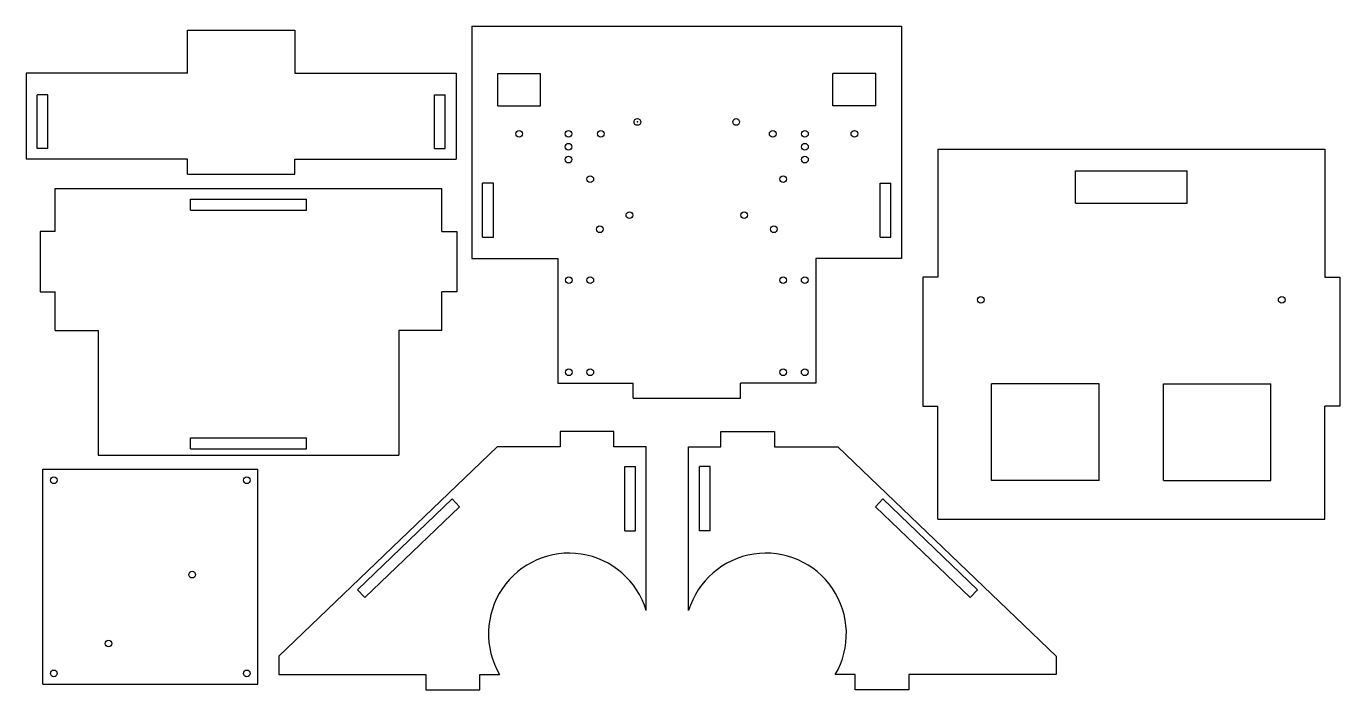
# Model space of a CAD drawing. Header units: millimetres. Extents: x -159 to 453, y -168 to 141.
import ezdxf

# ---------------------------------------------------------------- set-up
doc = ezdxf.new("R2010")
doc.units = ezdxf.units.MM
doc.header["$PDSIZE"] = -1

msp = doc.modelspace()

# ---------------------------------------------------------------- linework, layer by layer
at = {"color": 7, "linetype": 'Continuous'}
for p, q in [((-83.74, 118.78), (-83.74, 138.78)), ((-83.74, 138.78), (-33.74, 138.78)), ((-33.74, 138.78), (-33.74, 118.78)), ((48.66, 140.59), (48.66, 42.59)), ((48.66, 140.59), (248.66, 140.59)), ((248.66, 140.59), (248.66, 42.59)), ((-83.74, 118.78), (-158.74, 118.78)), ((-158.74, 118.78), (-158.74, 78.78)), ((-33.74, 118.78), (41.26, 118.78)), ((41.26, 118.78), (41.26, 78.78)), ((60.66, 103.59), (60.66, 118.59)), ((60.66, 118.59), (80.66, 118.59)), ((80.66, 103.59), (80.66, 118.59)), ((236.66, 118.59), (216.66, 118.59)), ((216.66, 103.59), (216.66, 118.59)), ((236.66, 103.59), (236.66, 118.59)), ((-148.74, 108.78), (-153.74, 108.78)), ((-153.74, 83.78), (-153.74, 108.78)), ((-148.74, 83.78), (-148.74, 108.78)), ((31.26, 83.78), (31.26, 108.78)), ((31.26, 108.78), (36.26, 108.78)), ((36.26, 83.78), (36.26, 108.78)), ((60.66, 103.59), (80.66, 103.59)), ((236.66, 103.59), (216.66, 103.59)), ((-148.74, 83.78), (-153.74, 83.78)), ((31.26, 83.78), (36.26, 83.78)), ((265.55, 83.4), (445.55, 83.4)), ((265.55, 83.4), (265.55, 23.9)), ((445.55, 83.4), (445.55, 23.9)), ((-83.74, 78.78), (-158.74, 78.78)), ((-83.74, 71.78), (-83.74, 78.78)), ((-33.74, 71.78), (-33.74, 78.78)), ((-33.74, 78.78), (41.26, 78.78)), ((329.55, 58.4), (329.55, 73.4)), ((329.55, 73.4), (381.55, 73.4)), ((381.55, 58.4), (381.55, 73.4)), ((-83.74, 71.78), (-33.74, 71.78)), ((-83.74, 71.78), (-33.74, 71.78)), ((53.66, 42.59), (53.66, 67.59)), ((58.66, 67.59), (53.66, 67.59)), ((58.66, 42.59), (58.66, 67.59)), ((238.66, 67.59), (243.66, 67.59)), ((238.66, 42.59), (238.66, 67.59)), ((243.66, 42.59), (243.66, 67.59)), ((-145.31, 65.14), (34.69, 65.14)), ((-145.31, 45.14), (-145.31, 65.14)), ((34.69, 45.14), (34.69, 65.14)), ((-82.31, 55.14), (-82.31, 60.14)), ((-82.31, 60.14), (-28.31, 60.14)), ((-82.31, 55.14), (-28.31, 55.14)), ((-28.31, 55.14), (-28.31, 60.14)), ((329.55, 58.4), (381.55, 58.4)), ((-145.31, 45.14), (-152.31, 45.14)), ((-152.31, 45.14), (-152.31, 17.14)), ((34.69, 45.14), (41.69, 45.14)), ((41.69, 45.14), (41.69, 17.14)), ((48.66, 42.59), (48.66, 32.59)), ((53.66, 42.59), (58.66, 42.59)), ((238.66, 42.59), (243.66, 42.59)), ((248.66, 42.59), (248.66, 32.59)), ((48.66, 32.59), (88.66, 32.59)), ((88.66, 32.59), (88.66, -25.41)), ((208.66, 32.59), (208.66, -25.41)), ((248.66, 32.59), (208.66, 32.59)), ((258.55, 23.9), (258.55, -36.1)), ((265.55, 23.9), (258.55, 23.9)), ((445.55, 23.9), (452.55, 23.9)), ((452.55, 23.9), (452.55, -36.1)), ((-152.31, 17.14), (-145.31, 17.14)), ((-145.31, -0.86), (-145.31, 17.14)), ((34.69, -0.86), (34.69, 17.14)), ((41.69, 17.14), (34.69, 17.14)), ((-145.31, -0.86), (-125.31, -0.86)), ((-125.31, -0.86), (-125.31, -58.86)), ((34.69, -0.86), (14.69, -0.86)), ((14.69, -0.86), (14.69, -58.86)), ((88.66, -25.41), (123.66, -25.41)), ((123.66, -32.41), (123.66, -25.41)), ((173.66, -32.41), (173.66, -25.41)), ((208.66, -25.41), (173.66, -25.41)), ((340.55, -25.6), (290.55, -25.6)), ((290.55, -70.6), (290.55, -25.6)), ((340.55, -70.6), (340.55, -25.6)), ((370.55, -25.6), (420.55, -25.6)), ((370.55, -70.6), (370.55, -25.6)), ((420.55, -70.6), (420.55, -25.6)), ((123.66, -32.41), (173.66, -32.41)), ((258.55, -36.1), (265.55, -36.1)), ((265.55, -88.6), (265.55, -36.1)), ((445.55, -88.6), (445.55, -36.1)), ((452.55, -36.1), (445.55, -36.1)), ((114.79, -47.92), (89.79, -47.92)), ((89.79, -47.92), (89.79, -54.92)), ((114.79, -54.92), (114.79, -47.92)), ((164.54, -47.92), (189.54, -47.92)), ((164.54, -54.92), (164.54, -47.92)), ((189.54, -47.92), (189.54, -54.92)), ((-82.31, -50.86), (-28.31, -50.86)), ((-82.31, -55.86), (-82.31, -50.86)), ((60.43, -54.92), (-41.26, -152.34)), ((-28.31, -55.86), (-28.31, -50.86)), ((89.79, -54.92), (60.43, -54.92)), ((129.79, -54.92), (114.79, -54.92)), ((129.79, -131.08), (129.79, -54.92)), ((149.54, -54.92), (164.54, -54.92)), ((149.54, -131.08), (149.54, -54.92)), ((189.54, -54.92), (218.9, -54.92)), ((218.9, -54.92), (320.58, -152.34)), ((-125.31, -58.86), (14.69, -58.86)), ((-82.31, -55.86), (-28.31, -55.86)), ((-150.99, -165.42), (-150.99, -65.42)), ((-150.99, -65.42), (-50.99, -65.42)), ((-50.99, -165.42), (-50.99, -65.42)), ((119.79, -64.08), (124.79, -64.08)), ((119.79, -94.08), (119.79, -64.08)), ((124.79, -94.08), (124.79, -64.08)), ((159.54, -64.08), (154.54, -64.08)), ((154.54, -94.08), (154.54, -64.08)), ((159.54, -94.08), (159.54, -64.08)), ((340.55, -70.6), (290.55, -70.6)), ((370.55, -70.6), (420.55, -70.6)), ((-4.64, -121.41), (39.41, -79.22)), ((39.41, -79.22), (42.87, -82.83)), ((239.92, -79.22), (236.46, -82.83)), ((283.97, -121.41), (239.92, -79.22)), ((42.87, -82.83), (-1.18, -125.02)), ((236.46, -82.83), (280.51, -125.02)), ((265.55, -88.6), (445.55, -88.6)), ((119.79, -94.08), (124.79, -94.08)), ((159.54, -94.08), (154.54, -94.08)), ((-4.64, -121.41), (-1.18, -125.02)), ((283.97, -121.41), (280.51, -125.02)), ((-41.26, -152.34), (-41.26, -160.92)), ((320.58, -152.34), (320.58, -160.92)), ((-41.26, -160.92), (27.29, -160.92)), ((27.29, -160.92), (27.29, -167.92)), ((52.29, -167.92), (52.29, -160.92)), ((52.29, -160.92), (61.56, -160.92)), ((227.04, -160.92), (217.77, -160.92)), ((227.04, -167.92), (227.04, -160.92)), ((252.04, -160.92), (252.04, -167.92)), ((320.58, -160.92), (252.04, -160.92)), ((-150.99, -165.42), (-50.99, -165.42)), ((27.29, -167.92), (52.29, -167.92)), ((252.04, -167.92), (227.04, -167.92))]:
    msp.add_line(p, q, dxfattribs=at)
for centre in [(70.66, 90.59), (93.66, 90.59), (108.66, 90.59), (125.66, 96.09), (171.66, 96.09), (188.66, 90.59), (203.66, 90.59), (226.66, 90.59), (93.66, 84.59), (203.66, 84.59), (93.66, 78.59), (203.66, 78.59), (103.76, 69.49), (193.56, 69.49), (121.96, 52.79), (175.36, 52.79), (108.16, 46.2), (189.16, 46.2), (93.76, 22.49), (103.76, 22.49), (193.56, 22.49), (203.56, 22.49), (285.55, 13.4), (425.55, 13.4), (93.76, -20.31), (103.76, -20.31), (193.56, -20.31), (203.56, -20.31), (-145.89, -70.52), (-56.09, -70.52), (-81.49, -114.42), (-120.49, -146.42), (-145.89, -160.32), (-56.09, -160.32)]:
    msp.add_circle(centre, 1.55, dxfattribs=at)
for centre, start, end in [((93.89, -141.92), 16.79726, 210.44205), ((185.44, -141.92), 329.55795, 163.20274)]:
    msp.add_arc(centre, 37.5, start, end, dxfattribs=at)
msp.add_point((125.66, 96.09), dxfattribs=at)

doc.saveas('drawing.dxf')
